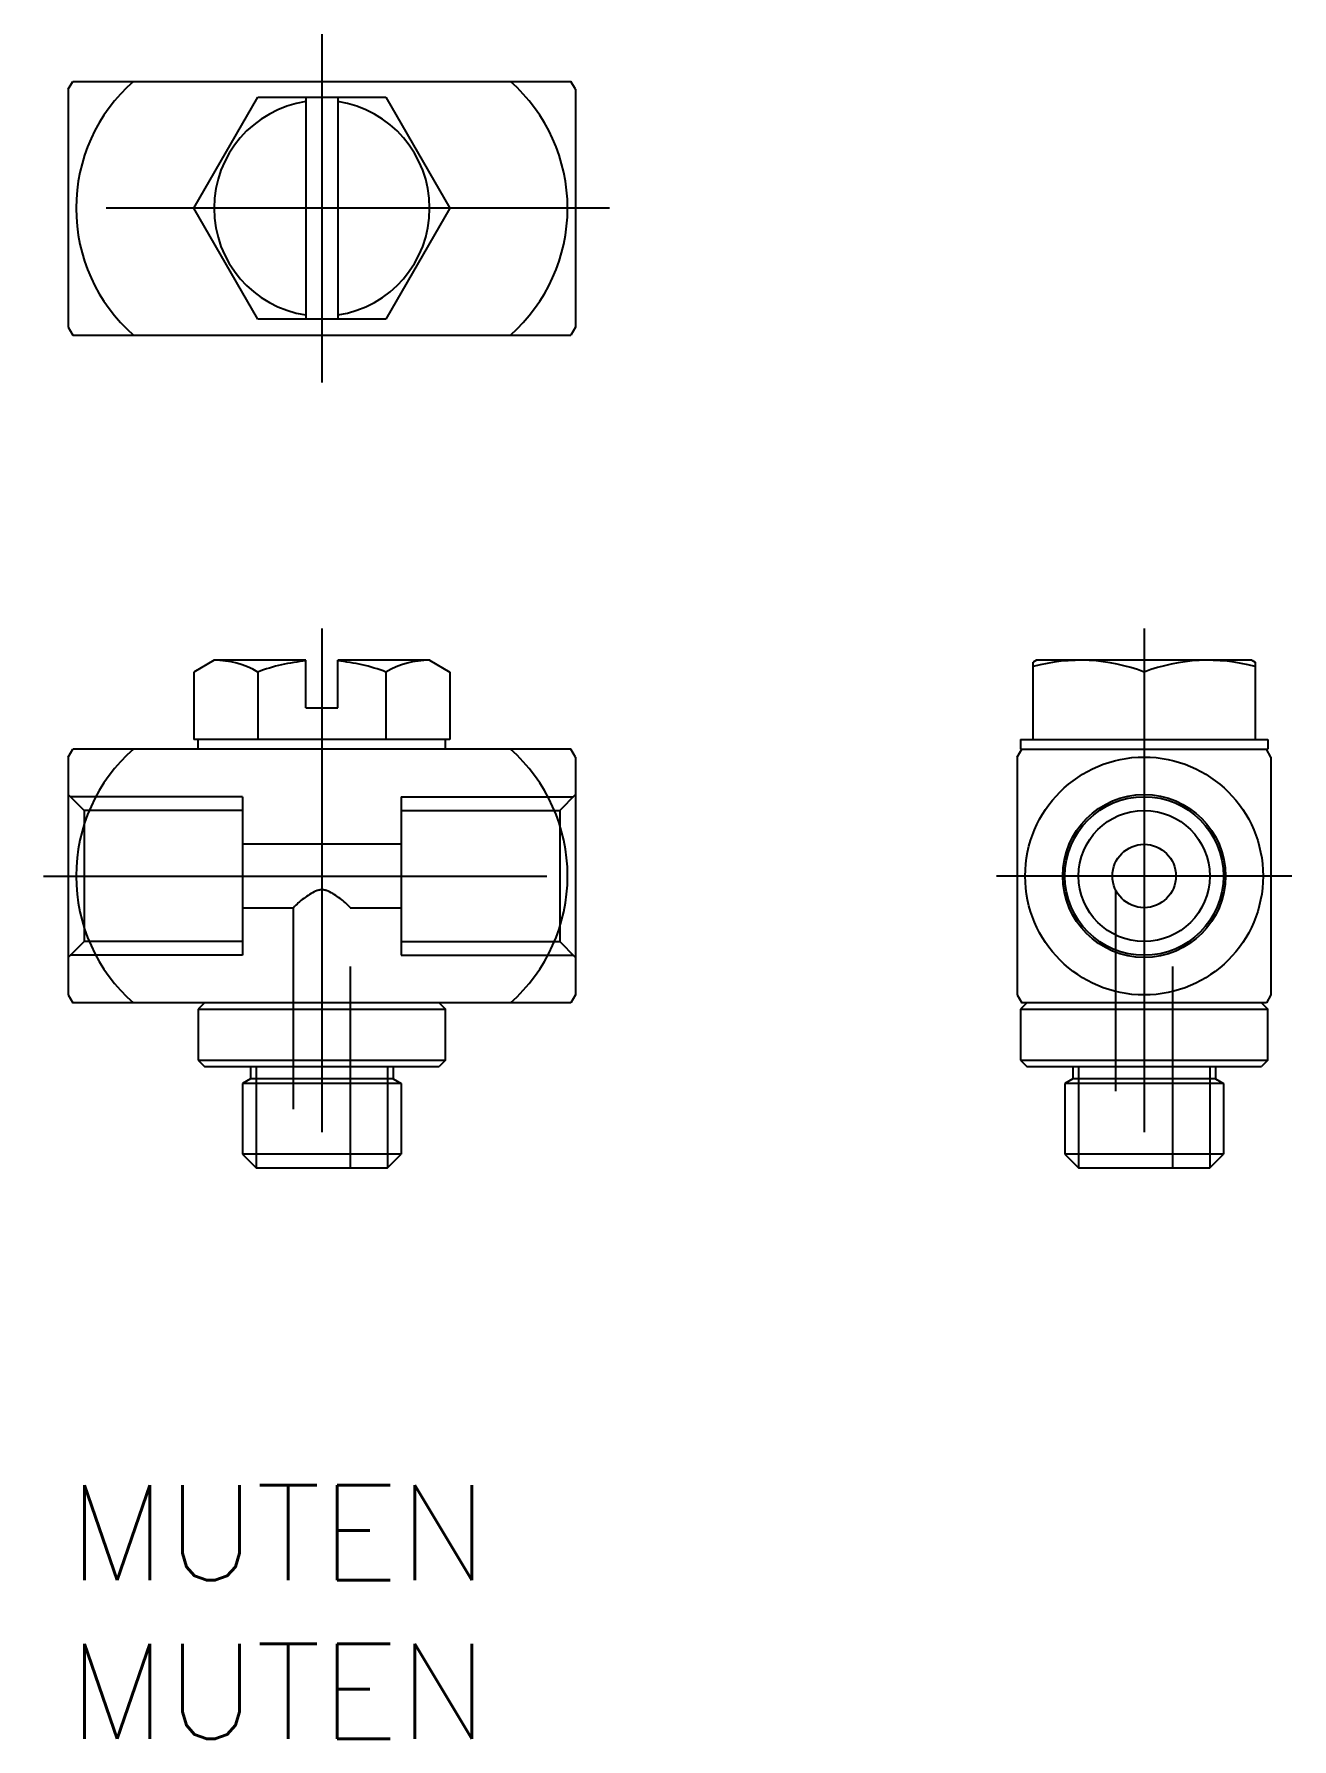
# Model space of a CAD drawing. Extents: x -1.1 to 38.6, y -8 to 45.7.
import ezdxf

# ---------------------------------------------------------------- set-up
doc = ezdxf.new("R2010")
doc.units = 0
doc.header["$LTSCALE"] = 0.5
doc.linetypes.add('CENTER', pattern=[50.8, 31.75, -6.35, 6.35, -6.35])
doc.linetypes.add('DASHED', pattern=[19.05, 12.7, -6.35])
for name, color, linetype in [('MSM_CENTER', 1, 'CENTER'), ('MSM_CONTINUOUS', 7, 'CONTINUOUS'), ('MSM_DASHED', 4, 'DASHED'), ('MSM_NARROW', 5, 'CONTINUOUS'), ('MSM_PART_NUMBER', 7, 'CONTINUOUS')]:
    doc.layers.add(name, color=color, linetype=linetype)
doc.styles.get("Standard").update_dxf_attribs({"font": 'txt.shx', "height": 3, "bigfont": 'bigfont.shx'})

# ---------------------------------------------------------------- blocks, each defined once
blk = doc.blocks.new('*U7')
at = {"layer": 'MSM_PART_NUMBER'}
blk.add_text('MUTEN', height=3, dxfattribs=at).set_placement((0, -3))
blk = doc.blocks.new('*U8')
at = {"layer": 'MSM_PART_NUMBER'}
blk.add_text('MUTEN', height=3, dxfattribs=at).set_placement((0, -8))

msp = doc.modelspace()

# ---------------------------------------------------------------- linework, layer by layer
at = {"layer": 'MSM_CENTER'}
for p, q in [((8, 45.738), (8, 34.76)), ((17.076, 40.249), (-1.076, 40.249)), ((8, 27), (8, 9)), ((33.933, 27), (33.933, 9)), ((-0.78, 19.2), (16.78, 19.2)), ((38.593, 19.2), (29.274, 19.2))]:
    msp.add_line(p, q, dxfattribs=at)
at = {"layer": 'MSM_CONTINUOUS'}
for p, q in [((0, 43.999), (0.144, 44.249)), ((0.144, 44.249), (15.856, 44.249)), ((16, 43.999), (15.856, 44.249)), ((0, 43.999), (0, 36.499)), ((3.959, 40.249), (5.979, 43.749)), ((5.979, 43.749), (10.021, 43.749)), ((7.5, 43.749), (7.5, 36.749)), ((8.5, 43.749), (8.5, 36.749)), ((10.021, 43.749), (12.041, 40.249)), ((16, 43.999), (16, 36.499)), ((5.979, 36.749), (3.959, 40.249)), ((12.041, 40.249), (10.021, 36.749)), ((10.021, 36.749), (5.979, 36.749)), ((0, 36.499), (0.144, 36.249)), ((0.144, 36.249), (15.856, 36.249)), ((16, 36.499), (15.856, 36.249)), ((4.6, 26), (3.959, 25.63)), ((7.5, 26), (4.6, 26)), ((7.5, 24.5), (7.5, 26)), ((8.5, 24.5), (8.5, 26)), ((11.4, 26), (8.5, 26)), ((11.4, 26), (12.041, 25.63)), ((30.533, 26), (30.433, 25.942)), ((30.433, 23.5), (30.433, 25.942)), ((37.333, 26), (30.533, 26)), ((37.333, 26), (37.433, 25.942)), ((37.433, 25.942), (37.433, 23.5)), ((3.959, 25.63), (3.959, 23.5)), ((5.979, 25.63), (5.979, 23.5)), ((10.021, 25.63), (10.021, 23.5)), ((12.041, 25.63), (12.041, 23.5)), ((33.933, 25.63), (33.933, 23.5)), ((7.5, 24.5), (8.5, 24.5)), ((0, 22.95), (0.144, 23.2)), ((15.856, 23.2), (0.144, 23.2)), ((12.041, 23.5), (3.959, 23.5)), ((4.1, 23.2), (4.1, 23.5)), ((11.9, 23.2), (11.9, 23.5)), ((16, 22.95), (15.856, 23.2)), ((29.933, 22.95), (30.078, 23.2)), ((30.033, 23.5), (30.033, 23.2)), ((30.033, 23.5), (37.833, 23.5)), ((30.033, 23.2), (37.833, 23.2)), ((37.933, 22.95), (37.789, 23.2)), ((37.833, 23.5), (37.833, 23.2)), ((0, 22.95), (0, 15.45)), ((16, 22.95), (16, 15.45)), ((29.933, 22.95), (29.933, 15.45)), ((37.933, 22.95), (37.933, 15.45)), ((0, 15.45), (0.144, 15.2)), ((15.856, 15.2), (0.144, 15.2)), ((4.3, 15.2), (4.1, 15)), ((11.7, 15.2), (11.9, 15)), ((16, 15.45), (15.856, 15.2)), ((29.933, 15.45), (30.078, 15.2)), ((30.233, 15.2), (30.033, 15)), ((37.789, 15.2), (30.078, 15.2)), ((37.633, 15.2), (37.833, 15)), ((37.933, 15.45), (37.789, 15.2)), ((4.1, 15), (4.1, 13.4)), ((4.1, 15), (11.9, 15)), ((11.9, 13.4), (11.9, 15)), ((30.033, 15), (30.033, 13.4)), ((30.033, 15), (37.833, 15)), ((37.833, 13.4), (37.833, 15)), ((4.1, 13.4), (4.3, 13.2)), ((4.1, 13.4), (11.9, 13.4)), ((4.3, 13.2), (11.7, 13.2)), ((5.75, 13.2), (5.75, 12.805)), ((10.25, 13.2), (10.25, 12.805)), ((11.9, 13.4), (11.7, 13.2)), ((30.033, 13.4), (30.233, 13.2)), ((30.033, 13.4), (37.833, 13.4)), ((30.233, 13.2), (37.633, 13.2)), ((31.683, 13.2), (31.683, 12.805)), ((36.183, 13.2), (36.183, 12.805)), ((37.833, 13.4), (37.633, 13.2)), ((5.75, 12.805), (5.5, 12.661)), ((10.5, 12.661), (5.5, 12.661)), ((5.5, 12.661), (5.5, 10.433)), ((10.25, 12.805), (5.75, 12.805)), ((10.25, 12.805), (10.5, 12.661)), ((10.5, 12.661), (10.5, 10.433)), ((31.683, 12.805), (31.433, 12.661)), ((36.433, 12.661), (31.433, 12.661)), ((31.433, 12.661), (31.433, 10.433)), ((36.183, 12.805), (31.683, 12.805)), ((36.183, 12.805), (36.433, 12.661)), ((36.433, 12.661), (36.433, 10.433)), ((10.5, 10.433), (5.5, 10.433)), ((5.5, 10.433), (5.933, 10)), ((10.067, 10), (10.5, 10.433)), ((36.433, 10.433), (31.433, 10.433)), ((31.433, 10.433), (31.866, 10)), ((36, 10), (36.433, 10.433)), ((5.933, 10), (10.067, 10)), ((31.866, 10), (36, 10))]:
    msp.add_line(p, q, dxfattribs=at)
for radius in [3.75, 2.567, 2.067, 1]:
    msp.add_circle((33.933, 19.2), radius, dxfattribs=at)
for centre, radius, start, end in [((5.585, 40.249), 5.335, 131.4304, 228.5696), ((10.415, 40.249), 5.335, 311.4304, 48.5696), ((8, 40.249), 3.4, 98.4565, 261.5435), ((8, 40.249), 3.4, 278.4565, 81.5435), ((4.599, 23.244), 2.756, 59.9551, 89.9864), ((8, 20.302), 5.698, 95.0341, 110.7709), ((8, 20.302), 5.698, 69.2291, 84.9659), ((11.401, 23.244), 2.756, 90.0136, 120.0449), ((31.913, 20.302), 5.698, 69.2297, 105.0465), ((35.954, 20.302), 5.698, 74.9535, 110.7703), ((5.585, 19.2), 5.335, 131.4304, 228.5696), ((10.415, 19.2), 5.335, 311.4304, 48.5696)]:
    msp.add_arc(centre, radius, start, end, dxfattribs=at)
at = {"layer": 'MSM_DASHED'}
for p, q in [((0, 21.767), (0.5, 21.267)), ((5.5, 21.7), (0.067, 21.7)), ((5.5, 21.7), (5.5, 16.7)), ((10.5, 21.7), (10.5, 16.7)), ((10.5, 21.7), (15.933, 21.7)), ((16, 21.767), (15.5, 21.267)), ((5.5, 21.267), (0.5, 21.267)), ((0.5, 21.267), (0.5, 17.133)), ((10.5, 21.267), (15.5, 21.267)), ((15.5, 21.267), (15.5, 17.133)), ((10.5, 20.2), (5.5, 20.2)), ((33.033, 18.764), (33.033, 10)), ((34.833, 10), (34.833, 18.764)), ((5.5, 18.2), (7.102, 18.2)), ((7.1, 18.201), (7.1, 10)), ((8.898, 18.2), (10.5, 18.2)), ((8.9, 10), (8.9, 18.202)), ((0, 16.633), (0.5, 17.133)), ((5.5, 16.7), (0.067, 16.7)), ((5.5, 17.133), (0.5, 17.133)), ((10.5, 17.133), (15.5, 17.133)), ((10.5, 16.7), (15.933, 16.7)), ((16, 16.633), (15.5, 17.133))]:
    msp.add_line(p, q, dxfattribs=at)
for centre, radius, start, end in [((8.788, 16.658), 2.285, 115.5021, 137.5732), ((8, 18.294), 0.47, 65.4452, 114.63), ((7.212, 16.658), 2.285, 42.4268, 64.4979)]:
    msp.add_arc(centre, radius, start, end, dxfattribs=at)
at = {"layer": 'MSM_NARROW'}
for p, q in [((5.933, 13.2), (5.933, 10)), ((10.067, 13.2), (10.067, 10)), ((31.866, 13.2), (31.866, 10)), ((36, 13.2), (36, 10))]:
    msp.add_line(p, q, dxfattribs=at)
msp.add_circle((33.933, 19.2), 2.5, dxfattribs=at)

# ---------------------------------------------------------------- block references
at = {"layer": 'MSM_CONTINUOUS'}
for name in ['*U7', '*U8']:
    msp.add_blockref(name, (0, 0), dxfattribs=at)

doc.saveas('drawing.dxf')
